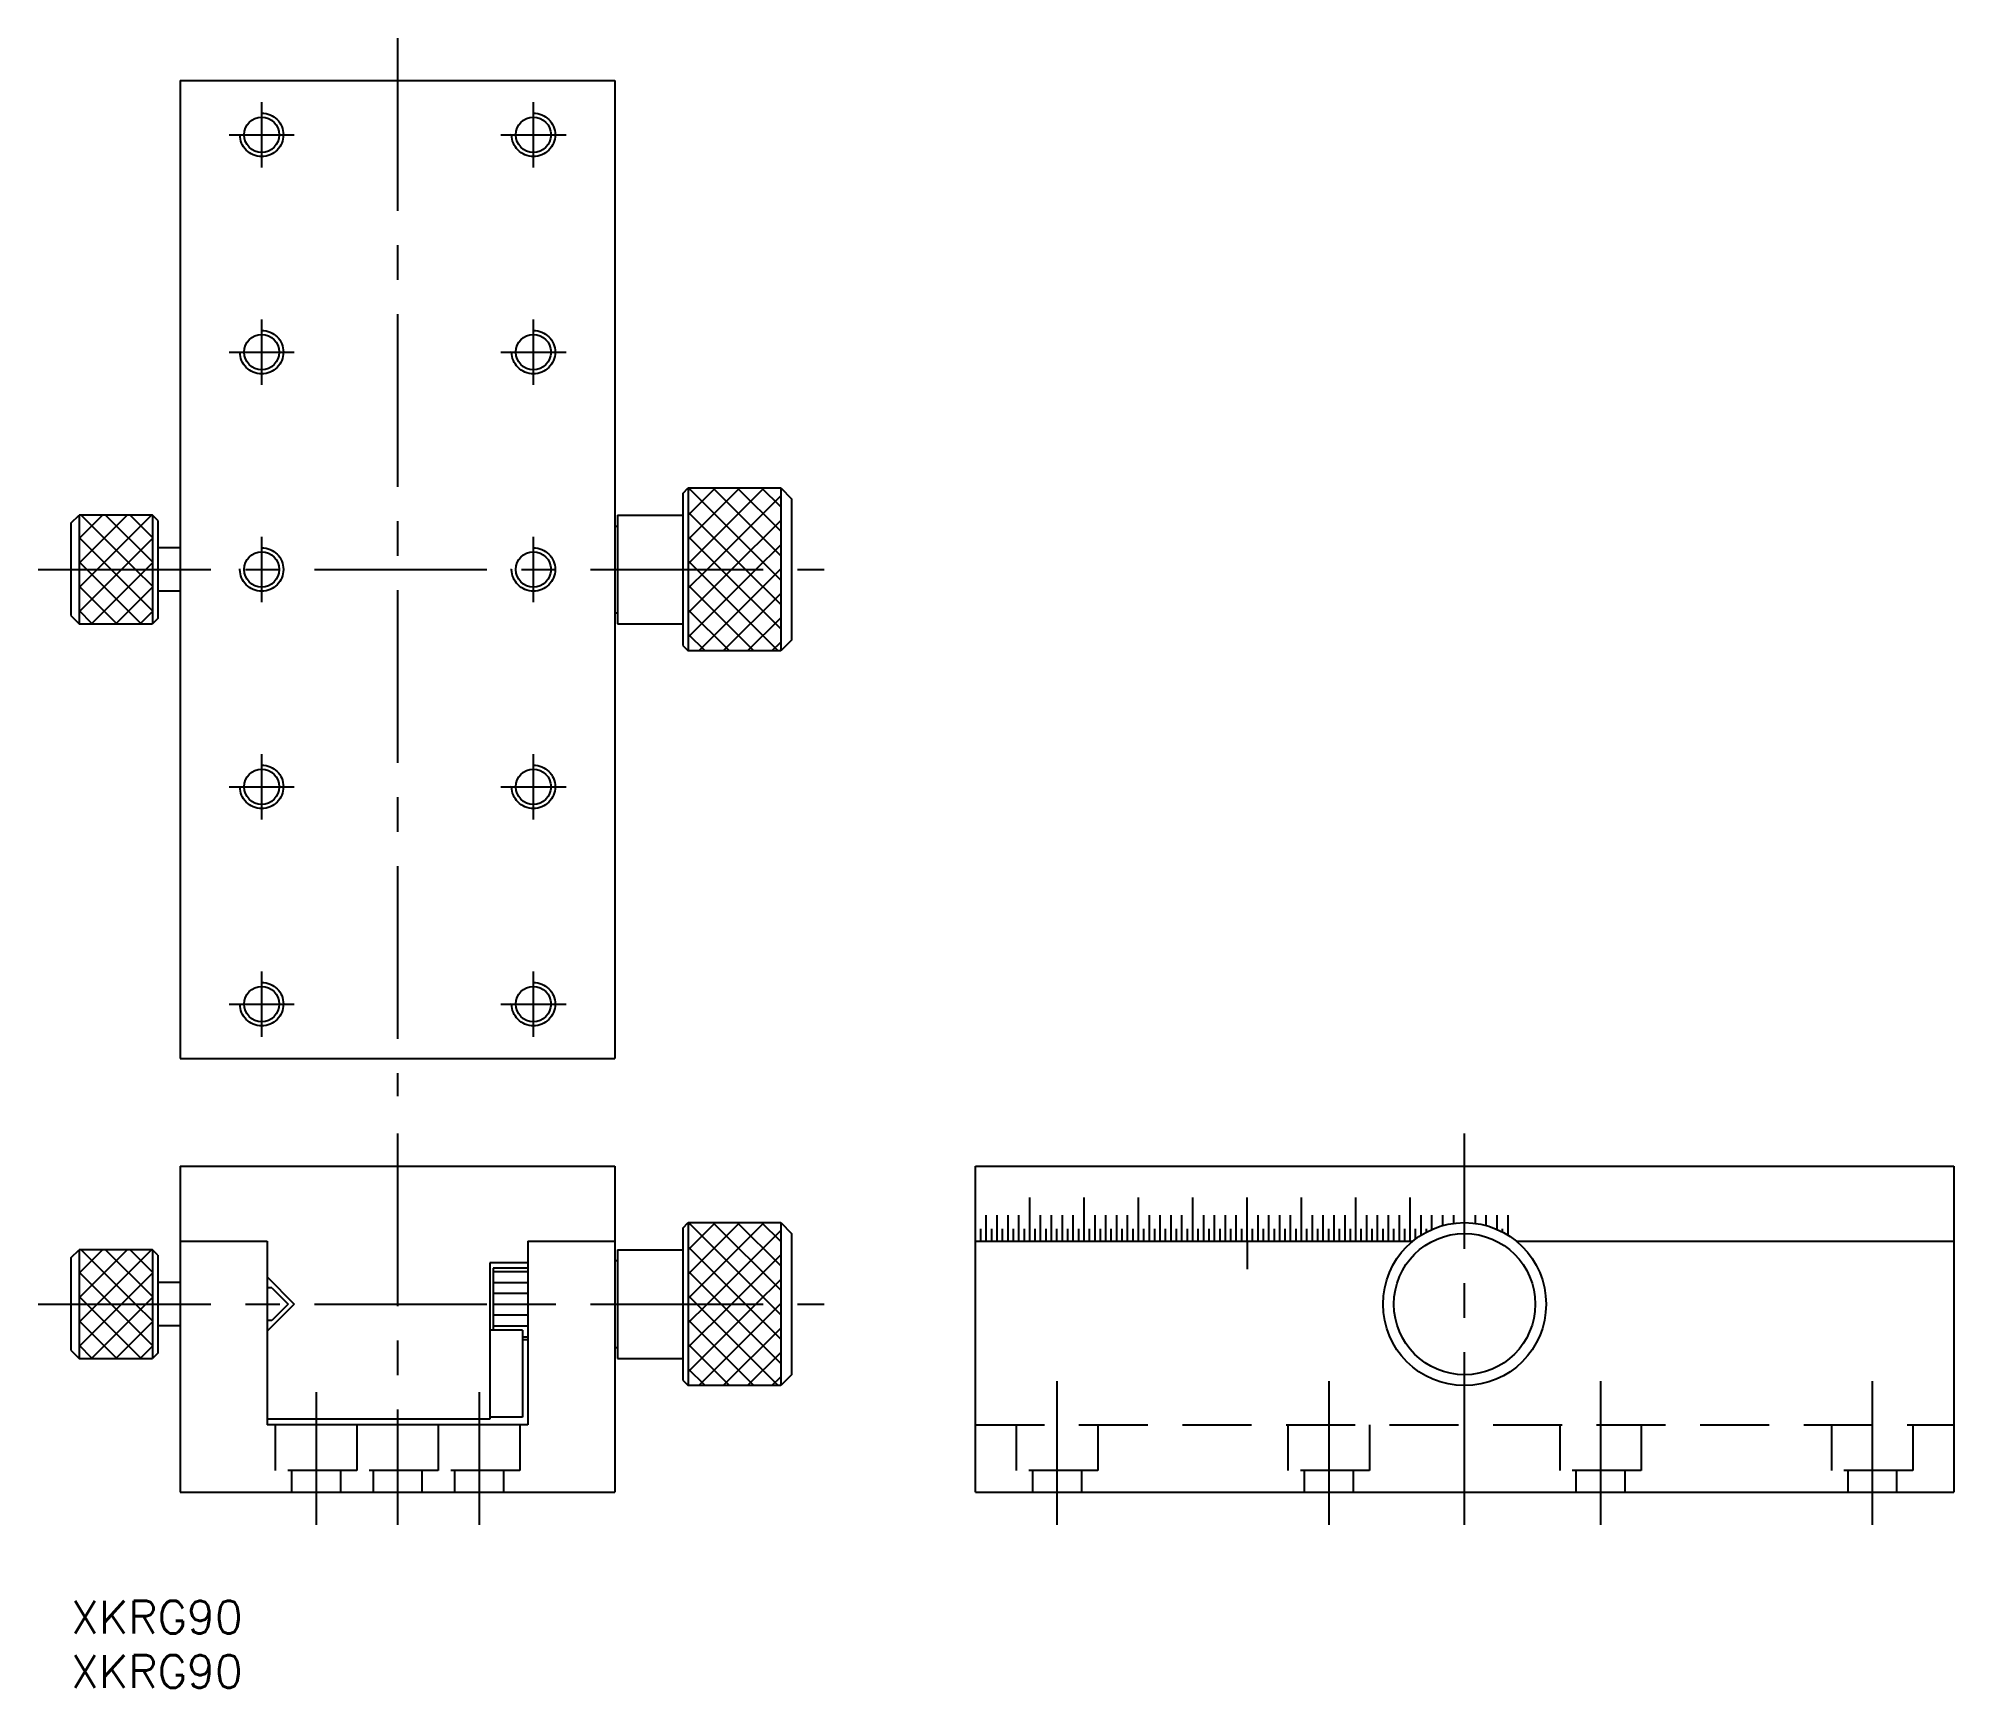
# Model space of a CAD drawing. Extents: x -3 to 173, y -8 to 144.
import ezdxf

# ---------------------------------------------------------------- set-up
doc = ezdxf.new("R2010")
doc.units = 0
doc.header["$LTSCALE"] = 0.5
doc.linetypes.add('CENTER', pattern=[50.8, 31.75, -6.35, 6.35, -6.35])
doc.linetypes.add('DASHED', pattern=[19.05, 12.7, -6.35])
for name, color, linetype in [('MSM_CENTER', 1, 'CENTER'), ('MSM_CONTINUOUS', 7, 'CONTINUOUS'), ('MSM_DASHED', 4, 'DASHED'), ('MSM_NARROW', 5, 'CONTINUOUS'), ('MSM_PART_NUMBER', 7, 'CONTINUOUS')]:
    doc.layers.add(name, color=color, linetype=linetype)
doc.styles.get("Standard").update_dxf_attribs({"font": 'txt.shx', "height": 3, "bigfont": 'bigfont.shx'})

# ---------------------------------------------------------------- blocks, each defined once
blk = doc.blocks.new('*U2')
at = {"layer": 'MSM_PART_NUMBER'}
blk.add_text('XKRG90', height=3, dxfattribs=at).set_placement((0, -3))
blk = doc.blocks.new('*U3')
at = {"layer": 'MSM_PART_NUMBER'}
blk.add_text('XKRG90', height=3, dxfattribs=at).set_placement((0, -8))

msp = doc.modelspace()

# ---------------------------------------------------------------- linework, layer by layer
at = {"layer": 'MSM_CENTER'}
for p, q in [((30.05, 143.79), (30.05, 46.44)), ((17.55, 131.91), (17.55, 137.91)), ((42.55, 131.91), (42.55, 137.91)), ((14.55, 134.91), (20.55, 134.91)), ((39.55, 134.91), (45.55, 134.91)), ((17.55, 111.91), (17.55, 117.91)), ((42.55, 111.91), (42.55, 117.91)), ((14.55, 114.91), (20.55, 114.91)), ((39.55, 114.91), (45.55, 114.91)), ((17.55, 91.91), (17.55, 97.91)), ((42.55, 91.91), (42.55, 97.91)), ((-3, 94.91), (69.3, 94.91)), ((17.55, 71.91), (17.55, 77.91)), ((42.55, 71.91), (42.55, 77.91)), ((14.55, 74.91), (20.55, 74.91)), ((39.55, 74.91), (45.55, 74.91)), ((17.55, 51.91), (17.55, 57.91)), ((42.55, 51.91), (42.55, 57.91)), ((14.55, 54.91), (20.55, 54.91)), ((39.55, 54.91), (45.55, 54.91)), ((30.05, 43), (30.05, 7)), ((128.22, 7), (128.22, 43)), ((-3, 27.3), (69.3, 27.3)), ((90.72, 20.2), (90.72, 7)), ((115.72, 20.2), (115.72, 7)), ((140.72, 20.2), (140.72, 7)), ((165.72, 20.2), (165.72, 7)), ((22.55, 19.2), (22.55, 7)), ((37.55, 19.2), (37.55, 7))]:
    msp.add_line(p, q, dxfattribs=at)
at = {"layer": 'MSM_CONTINUOUS'}
for p, q in [((10.05, 139.91), (10.05, 49.91)), ((10.05, 139.91), (50.05, 139.91)), ((50.05, 139.91), (50.05, 49.91)), ((56.3, 101.91), (56.8, 102.41)), ((56.8, 102.41), (56.8, 87.41)), ((56.8, 102.41), (65.3, 102.41)), ((65.3, 102.41), (65.3, 87.41)), ((65.3, 102.41), (66.3, 101.41)), ((56.3, 101.91), (56.3, 87.91)), ((66.3, 101.41), (66.3, 88.41)), ((0, 99.16), (0.75, 99.91)), ((0, 99.16), (0, 90.66)), ((0.75, 99.91), (0.75, 89.91)), ((7.5, 99.91), (0.75, 99.91)), ((7.5, 99.91), (7.5, 89.91)), ((8, 99.41), (7.5, 99.91)), ((8, 99.41), (8, 90.41)), ((50.05, 98.91), (50.3, 98.91)), ((50.3, 99.91), (50.3, 89.91)), ((50.3, 99.91), (56.3, 99.91)), ((10.05, 96.91), (8, 96.91)), ((10.05, 92.91), (8, 92.91)), ((0, 90.66), (0.75, 89.91)), ((0.75, 89.91), (7.5, 89.91)), ((8, 90.41), (7.5, 89.91)), ((50.05, 90.91), (50.3, 90.91)), ((50.3, 89.91), (56.3, 89.91)), ((66.3, 88.41), (65.3, 87.41)), ((56.3, 87.91), (56.8, 87.41)), ((65.3, 87.41), (56.8, 87.41)), ((10.05, 49.91), (50.05, 49.91)), ((10.05, 40), (10.05, 10)), ((10.05, 40), (50.05, 40)), ((50.05, 40), (50.05, 10)), ((83.22, 40), (173.22, 40)), ((83.22, 10), (83.22, 40)), ((173.22, 40), (173.22, 10)), ((56.3, 34.3), (56.8, 34.8)), ((56.3, 34.3), (56.3, 20.3)), ((56.8, 34.8), (56.8, 19.8)), ((56.8, 34.8), (65.3, 34.8)), ((65.3, 34.8), (65.3, 19.8)), ((65.3, 34.8), (66.3, 33.8)), ((66.3, 33.8), (66.3, 20.8)), ((0, 31.55), (0.75, 32.3)), ((0.75, 32.3), (0.75, 22.3)), ((7.5, 32.3), (0.75, 32.3)), ((7.5, 32.3), (7.5, 22.3)), ((8, 31.8), (7.5, 32.3)), ((8, 31.8), (8, 22.8)), ((10.05, 33.1), (18.05, 33.1)), ((18.05, 33.1), (18.05, 16.2)), ((42.05, 33.1), (42.05, 16.2)), ((42.05, 33.1), (50.05, 33.1)), ((50.3, 32.3), (50.3, 22.3)), ((50.3, 32.3), (56.3, 32.3)), ((83.22, 33.1), (123.47, 33.1)), ((132.98, 33.1), (173.22, 33.1)), ((0, 31.55), (0, 23.05)), ((38.55, 31.1), (38.55, 16.7)), ((42.05, 31.1), (38.55, 31.1)), ((38.85, 30.6), (38.85, 24.9)), ((42.05, 30.6), (38.85, 30.6)), ((50.05, 31.3), (50.3, 31.3)), ((10.05, 29.3), (8, 29.3)), ((18.05, 29.8), (20.55, 27.3)), ((18.5, 28.8), (18.05, 28.8)), ((18.5, 28.8), (20, 27.3)), ((20.55, 27.3), (18.05, 24.8)), ((20, 27.3), (18.5, 25.8)), ((10.05, 25.3), (8, 25.3)), ((18.5, 25.8), (18.05, 25.8)), ((41.55, 24.9), (38.55, 24.9)), ((41.55, 24.9), (41.55, 16.9)), ((0, 23.05), (0.75, 22.3)), ((42.05, 24), (41.55, 24)), ((50.05, 23.3), (50.3, 23.3)), ((0.75, 22.3), (7.5, 22.3)), ((8, 22.8), (7.5, 22.3)), ((50.3, 22.3), (56.3, 22.3)), ((56.3, 20.3), (56.8, 19.8)), ((65.3, 19.8), (56.8, 19.8)), ((66.3, 20.8), (65.3, 19.8)), ((38.55, 16.7), (18.05, 16.7)), ((42.05, 16.2), (18.05, 16.2)), ((41.55, 16.9), (38.55, 16.9)), ((10.05, 10), (50.05, 10)), ((83.22, 10), (173.22, 10))]:
    msp.add_line(p, q, dxfattribs=at)
for centre, radius in [((17.55, 134.91), 1.62), ((42.55, 134.91), 1.62), ((17.55, 114.91), 1.62), ((42.55, 114.91), 1.62), ((17.55, 94.91), 1.62), ((42.55, 94.91), 1.62), ((17.55, 74.91), 1.62), ((42.55, 74.91), 1.62), ((17.55, 54.91), 1.62), ((42.55, 54.91), 1.62), ((128.22, 27.3), 7.5), ((128.22, 27.3), 6.5)]:
    msp.add_circle(centre, radius, dxfattribs=at)
at = {"layer": 'MSM_DASHED'}
for p, q in [((18.8, 16.2), (18.8, 12)), ((26.3, 16.2), (26.3, 12)), ((26.3, 16.2), (26.3, 12)), ((33.8, 16.2), (33.8, 12)), ((33.8, 16.2), (33.8, 12)), ((41.3, 16.2), (41.3, 12)), ((83.22, 16.2), (173.22, 16.2)), ((86.97, 16.2), (86.97, 12)), ((94.47, 16.2), (94.47, 12)), ((111.97, 16.2), (111.97, 12)), ((119.47, 16.2), (119.47, 12)), ((136.97, 16.2), (136.97, 12)), ((144.47, 16.2), (144.47, 12)), ((161.97, 16.2), (161.97, 12)), ((169.47, 16.2), (169.47, 12)), ((26.3, 12), (18.8, 12)), ((20.3, 12), (20.3, 10)), ((24.8, 12), (24.8, 10)), ((33.8, 12), (26.3, 12)), ((27.8, 12), (27.8, 10)), ((32.3, 12), (32.3, 10)), ((41.3, 12), (33.8, 12)), ((35.3, 12), (35.3, 10)), ((39.8, 12), (39.8, 10)), ((94.47, 12), (86.97, 12)), ((88.47, 12), (88.47, 10)), ((92.97, 12), (92.97, 10)), ((119.47, 12), (111.97, 12)), ((113.47, 12), (113.47, 10)), ((117.97, 12), (117.97, 10)), ((144.47, 12), (136.97, 12)), ((138.47, 12), (138.47, 10)), ((142.97, 12), (142.97, 10)), ((169.47, 12), (161.97, 12)), ((163.47, 12), (163.47, 10)), ((167.97, 12), (167.97, 10))]:
    msp.add_line(p, q, dxfattribs=at)
for centre in [(17.55, 134.91), (42.55, 134.91), (17.55, 114.91), (42.55, 114.91), (17.55, 94.91), (42.55, 94.91), (17.55, 74.91), (42.55, 74.91), (17.55, 54.91), (42.55, 54.91)]:
    msp.add_circle(centre, 2, dxfattribs=at)
at = {"layer": 'MSM_NARROW'}
for p, q in [((56.8, 102.16), (57.05, 102.41)), ((56.8, 99.91), (59.29, 102.41)), ((56.8, 97.67), (61.54, 102.41)), ((56.8, 95.42), (63.78, 102.41)), ((64.32, 94.91), (56.82, 102.41)), ((65.3, 96.18), (59.06, 102.41)), ((65.3, 98.42), (61.31, 102.41)), ((65.3, 100.67), (63.55, 102.41)), ((58.53, 94.91), (65.3, 101.68)), ((0.75, 97.75), (2.91, 99.91)), ((0.75, 95.5), (5.16, 99.91)), ((5.95, 94.91), (0.95, 99.91)), ((2.4, 94.91), (7.4, 99.91)), ((7.5, 95.6), (3.19, 99.91)), ((7.5, 97.85), (5.44, 99.91)), ((62.07, 94.91), (56.8, 100.19)), ((60.77, 94.91), (65.3, 99.43)), ((3.7, 94.91), (0.75, 97.86)), ((4.65, 94.91), (7.5, 97.76)), ((59.83, 94.91), (56.8, 97.94)), ((63.02, 94.91), (65.3, 97.19)), ((1.46, 94.91), (0.75, 95.62)), ((6.89, 94.91), (7.5, 95.52)), ((57.58, 94.91), (56.8, 95.7)), ((0.75, 93.26), (2.4, 94.91)), ((0.75, 91.01), (4.65, 94.91)), ((6.46, 89.91), (1.46, 94.91)), ((1.89, 89.91), (6.89, 94.91)), ((7.5, 91.11), (3.7, 94.91)), ((7.5, 93.36), (5.95, 94.91)), ((56.8, 93.18), (58.53, 94.91)), ((56.8, 90.93), (60.77, 94.91)), ((56.8, 88.69), (63.02, 94.91)), ((62.84, 87.41), (56.8, 93.45)), ((65.08, 87.41), (57.58, 94.91)), ((57.76, 87.41), (65.26, 94.91)), ((65.3, 89.44), (59.83, 94.91)), ((65.3, 91.69), (62.07, 94.91)), ((65.3, 93.93), (64.32, 94.91)), ((65.26, 94.91), (65.3, 94.94)), ((4.21, 89.91), (0.75, 93.37)), ((4.14, 89.91), (7.5, 93.27)), ((60.01, 87.41), (65.3, 92.7)), ((1.97, 89.91), (0.75, 91.13)), ((6.38, 89.91), (7.5, 91.03)), ((60.59, 87.41), (56.8, 91.21)), ((62.25, 87.41), (65.3, 90.45)), ((58.35, 87.41), (56.8, 88.96)), ((64.5, 87.41), (65.3, 88.21)), ((88.22, 33.1), (88.22, 37.11)), ((93.22, 33.1), (93.22, 37.11)), ((98.22, 33.1), (98.22, 37.11)), ((103.22, 33.1), (103.22, 37.11)), ((108.22, 33.1), (108.22, 37.11)), ((113.22, 33.1), (113.22, 37.11)), ((118.22, 33.1), (118.22, 37.11)), ((123.22, 33.1), (123.22, 37.11)), ((128.22, 34.8), (128.22, 37.11)), ((84.22, 33.1), (84.22, 35.48)), ((85.22, 33.1), (85.22, 35.48)), ((86.22, 33.1), (86.22, 35.48)), ((87.22, 33.1), (87.22, 35.48)), ((89.22, 33.1), (89.22, 35.48)), ((90.22, 33.1), (90.22, 35.48)), ((91.22, 33.1), (91.22, 35.48)), ((92.22, 33.1), (92.22, 35.48)), ((94.22, 33.1), (94.22, 35.48)), ((95.22, 33.1), (95.22, 35.48)), ((96.22, 33.1), (96.22, 35.48)), ((97.22, 33.1), (97.22, 35.48)), ((99.22, 33.1), (99.22, 35.48)), ((100.22, 33.1), (100.22, 35.48)), ((101.22, 33.1), (101.22, 35.48)), ((102.22, 33.1), (102.22, 35.48)), ((104.22, 33.1), (104.22, 35.48)), ((105.22, 33.1), (105.22, 35.48)), ((106.22, 33.1), (106.22, 35.48)), ((107.22, 33.1), (107.22, 35.48)), ((109.22, 33.1), (109.22, 35.48)), ((110.22, 33.1), (110.22, 35.48)), ((111.22, 33.1), (111.22, 35.48)), ((112.22, 33.1), (112.22, 35.48)), ((114.22, 33.1), (114.22, 35.48)), ((115.22, 33.1), (115.22, 35.48)), ((116.22, 33.1), (116.22, 35.48)), ((117.22, 33.1), (117.22, 35.48)), ((119.22, 33.1), (119.22, 35.48)), ((120.22, 33.1), (120.22, 35.48)), ((121.22, 33.1), (121.22, 35.48)), ((122.22, 33.1), (122.22, 35.48)), ((124.22, 33.64), (124.22, 35.48)), ((125.22, 34.17), (125.22, 35.48)), ((126.22, 34.53), (126.22, 35.48)), ((127.22, 34.73), (127.22, 35.48)), ((129.22, 34.73), (129.22, 35.48)), ((130.22, 34.53), (130.22, 35.48)), ((131.22, 34.17), (131.22, 35.48)), ((132.22, 33.64), (132.22, 35.48)), ((56.8, 34.55), (57.05, 34.8)), ((56.8, 32.31), (59.29, 34.8)), ((56.8, 30.06), (61.54, 34.8)), ((56.8, 27.82), (63.78, 34.8)), ((64.32, 27.3), (56.82, 34.8)), ((58.53, 27.3), (65.3, 34.07)), ((65.3, 28.57), (59.06, 34.8)), ((65.3, 30.81), (61.31, 34.8)), ((65.3, 33.06), (63.55, 34.8)), ((83.72, 33.1), (83.72, 34.23)), ((84.72, 33.1), (84.72, 34.23)), ((85.72, 33.1), (85.72, 34.23)), ((86.72, 33.1), (86.72, 34.23)), ((87.72, 33.1), (87.72, 34.23)), ((88.72, 33.1), (88.72, 34.23)), ((89.72, 33.1), (89.72, 34.23)), ((90.72, 33.1), (90.72, 34.23)), ((91.72, 33.1), (91.72, 34.23)), ((92.72, 33.1), (92.72, 34.23)), ((93.72, 33.1), (93.72, 34.23)), ((94.72, 33.1), (94.72, 34.23)), ((95.72, 33.1), (95.72, 34.23)), ((96.72, 33.1), (96.72, 34.23)), ((97.72, 33.1), (97.72, 34.23)), ((98.72, 33.1), (98.72, 34.23)), ((99.72, 33.1), (99.72, 34.23)), ((100.72, 33.1), (100.72, 34.23)), ((101.72, 33.1), (101.72, 34.23)), ((102.72, 33.1), (102.72, 34.23)), ((103.72, 33.1), (103.72, 34.23)), ((104.72, 33.1), (104.72, 34.23)), ((105.72, 33.1), (105.72, 34.23)), ((106.72, 33.1), (106.72, 34.23)), ((107.72, 33.1), (107.72, 34.23)), ((108.72, 33.1), (108.72, 34.23)), ((109.72, 33.1), (109.72, 34.23)), ((110.72, 33.1), (110.72, 34.23)), ((111.72, 33.1), (111.72, 34.23)), ((112.72, 33.1), (112.72, 34.23)), ((113.72, 33.1), (113.72, 34.23)), ((114.72, 33.1), (114.72, 34.23)), ((115.72, 33.1), (115.72, 34.23)), ((116.72, 33.1), (116.72, 34.23)), ((117.72, 33.1), (117.72, 34.23)), ((118.72, 33.1), (118.72, 34.23)), ((119.72, 33.1), (119.72, 34.23)), ((120.72, 33.1), (120.72, 34.23)), ((121.72, 33.1), (121.72, 34.23)), ((122.72, 33.1), (122.72, 34.23)), ((123.72, 33.3), (123.72, 34.23)), ((124.72, 33.93), (124.72, 34.23)), ((131.72, 33.93), (131.72, 34.23)), ((0.75, 30.14), (2.91, 32.3)), ((0.75, 27.89), (5.16, 32.3)), ((5.95, 27.3), (0.95, 32.3)), ((2.4, 27.3), (7.4, 32.3)), ((7.5, 27.99), (3.19, 32.3)), ((7.5, 30.24), (5.44, 32.3)), ((62.07, 27.3), (56.8, 32.58)), ((60.77, 27.3), (65.3, 31.83)), ((108.22, 33.1), (108.22, 30.51)), ((3.7, 27.3), (0.75, 30.25)), ((4.65, 27.3), (7.5, 30.15)), ((38.85, 30.3), (42.05, 30.3)), ((59.83, 27.3), (56.8, 30.33)), ((38.85, 29.3), (42.05, 29.3)), ((38.85, 28.3), (42.05, 28.3)), ((63.02, 27.3), (65.3, 29.58)), ((1.46, 27.3), (0.75, 28.01)), ((0.75, 25.65), (2.4, 27.3)), ((0.75, 23.4), (4.65, 27.3)), ((6.46, 22.3), (1.46, 27.3)), ((1.89, 22.3), (6.89, 27.3)), ((7.5, 23.5), (3.7, 27.3)), ((7.5, 25.75), (5.95, 27.3)), ((6.89, 27.3), (7.5, 27.91)), ((38.85, 27.3), (42.05, 27.3)), ((57.58, 27.3), (56.8, 28.09)), ((56.8, 25.57), (58.53, 27.3)), ((56.8, 23.33), (60.77, 27.3)), ((56.8, 21.08), (63.02, 27.3)), ((65.08, 19.8), (57.58, 27.3)), ((57.76, 19.8), (65.26, 27.3)), ((65.3, 21.83), (59.83, 27.3)), ((65.3, 24.08), (62.07, 27.3)), ((65.3, 26.32), (64.32, 27.3)), ((65.26, 27.3), (65.3, 27.33)), ((4.21, 22.3), (0.75, 25.76)), ((4.14, 22.3), (7.5, 25.66)), ((38.85, 26.3), (42.05, 26.3)), ((38.85, 25.3), (42.05, 25.3)), ((62.84, 19.8), (56.8, 25.84)), ((60.01, 19.8), (65.3, 25.09)), ((1.97, 22.3), (0.75, 23.52)), ((6.38, 22.3), (7.5, 23.42)), ((41.55, 24.3), (42.05, 24.3)), ((60.59, 19.8), (56.8, 23.6)), ((58.35, 19.8), (56.8, 21.35)), ((62.25, 19.8), (65.3, 22.84)), ((64.5, 19.8), (65.3, 20.6))]:
    msp.add_line(p, q, dxfattribs=at)

# ---------------------------------------------------------------- block references
at = {"layer": 'MSM_CONTINUOUS'}
for name in ['*U2', '*U3']:
    msp.add_blockref(name, (0, 0), dxfattribs=at)

doc.saveas('drawing.dxf')
